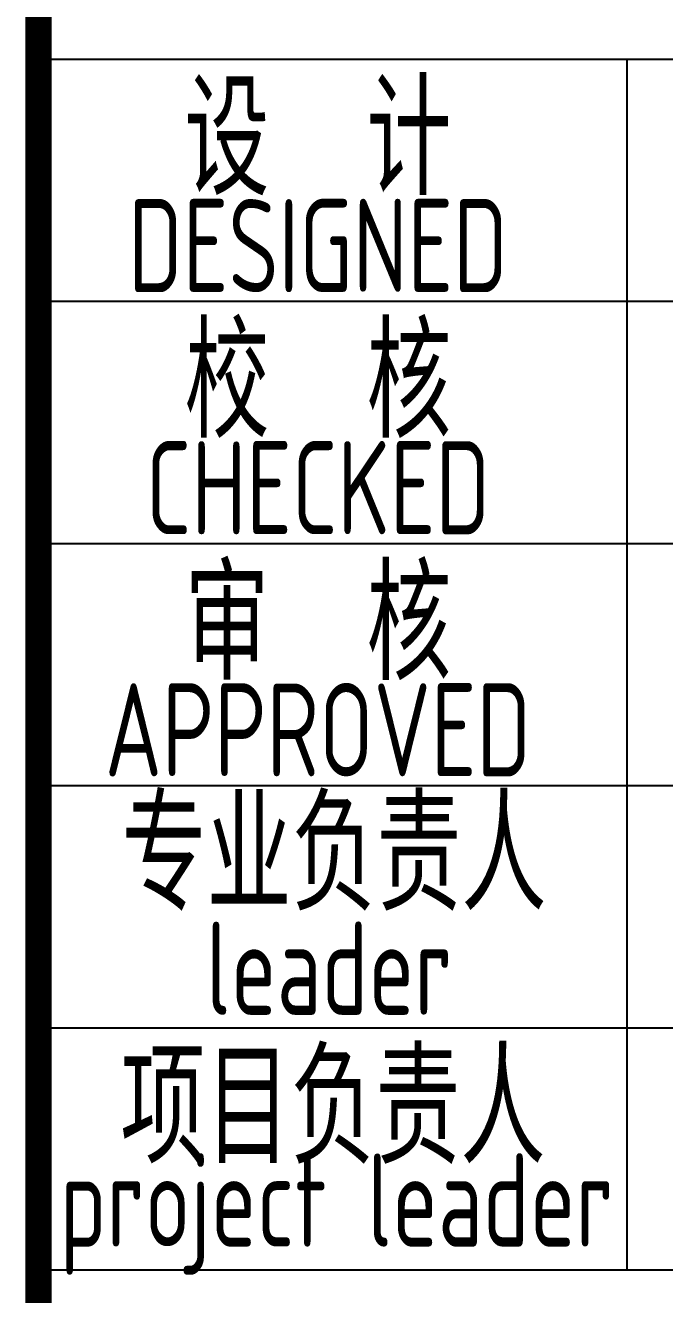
# Model space of a CAD drawing. Extents: x 6128144 to 12201635, y -1670122 to -706096.
# Drawn here: x 6222306 to 6223164, y -752373 to -750669 of the extents above; entities that cross this region are included whole.
import ezdxf
from ezdxf.enums import TextEntityAlignment as Align

# ---------------------------------------------------------------- set-up
doc = ezdxf.new("R2010")
doc.units = 0
doc.header["$LTSCALE"] = 1000
doc.header["$MEASUREMENT"] = 0
doc.layers.get('0').update_dxf_attribs({"linetype": 'CONTINUOUS'})
doc.styles.add('AHD', font='sceie.shx', dxfattribs={"width": 0.7, "bigfont": 'sceic.shx'})

msp = doc.modelspace()

# ---------------------------------------------------------------- linework, layer by layer
for p, q in [((6222323.7, -750714.6), (6227823.7, -750714.6)), ((6223113.7, -752339.6), (6223113.7, -750714.6)), ((6223113.7, -752339.6), (6223113.7, -750714.6)), ((6223113.7, -752339.6), (6223113.7, -750714.6)), ((6222323.7, -751039.6), (6225073.7, -751039.6)), ((6222323.7, -751364.6), (6225073.7, -751364.6)), ((6222323.7, -751689.6), (6225073.7, -751689.6)), ((6222323.7, -752014.6), (6225073.7, -752014.6)), ((6222323.7, -752339.6), (6231323.7, -752339.6))]:
    msp.add_line(p, q)
at = {"const_width": 35}
msp.add_lwpolyline([(6222323.7, -749839.6), (6222323.7, -752839.6)], dxfattribs=at)

# ---------------------------------------------------------------- texts
at = {"style": 'AHD', "width": 0.8}
for s, height, p in [('设  计', 150, (6222698.7, -750814.6)), ('设  计', 150, (6222698.7, -750814.6)), ('DESIGNED', 125, (6222698.7, -750964.6)), ('DESIGNED', 125, (6222698.7, -750964.6)), ('校  核', 150, (6222698.7, -751139.6)), ('校  核', 150, (6222698.7, -751139.6)), ('CHECKED', 125, (6222698.7, -751289.6)), ('CHECKED', 125, (6222698.7, -751289.6)), ('审  核', 150, (6222698.7, -751464.6)), ('审  核', 150, (6222698.7, -751464.6)), ('APPROVED', 125, (6222698.7, -751614.6)), ('APPROVED', 125, (6222698.7, -751614.6)), ('专业负责人', 150, (6222720.2, -751774.6)), ('leader', 125, (6222713.7, -751934.6)), ('项目负责人', 150, (6222718.7, -752114.6)), ('project leader', 125, (6222723.7, -752264.6))]:
    msp.add_text(s, height=height, dxfattribs=at).set_placement(p, align=Align.MIDDLE)

doc.saveas('drawing.dxf')
